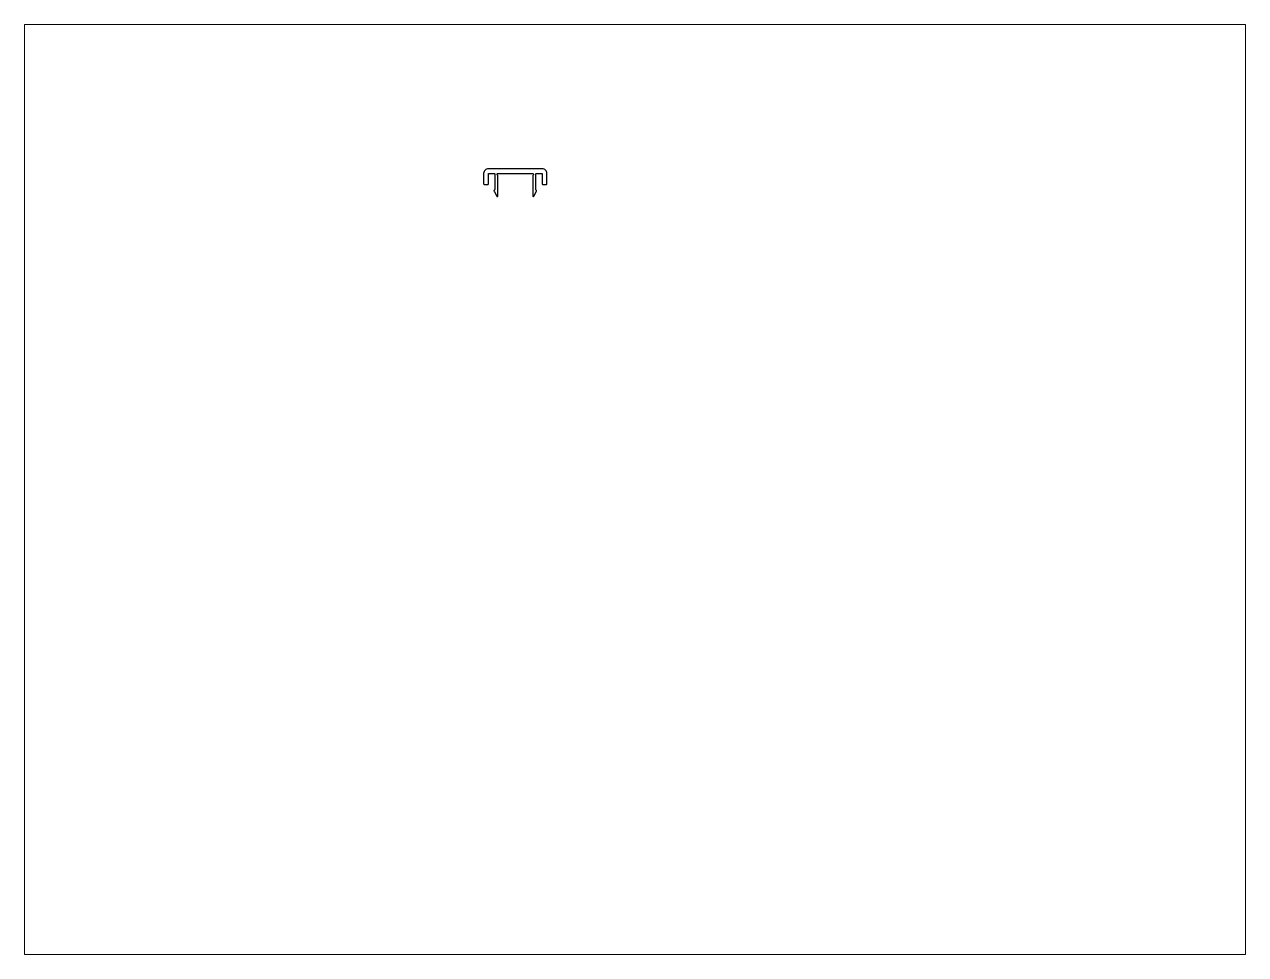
# Paper-space layout 'Layout1' of a CAD drawing. Extents: x 27 to 240, y 20 to 183.
# The model-space entities are those that its viewports show. They can reach past a viewport. Long polylines and large blocks are cut down to what shows.
import ezdxf

# ---------------------------------------------------------------- set-up
doc = ezdxf.new("R2010")
doc.units = 0
doc.header["$LTSCALE"] = 15
doc.layers.get('0').update_dxf_attribs({"linetype": 'CONTINUOUS'})

msp = doc.modelspace()

# ---------------------------------------------------------------- linework, layer by layer
at = {"ltscale": 0.05}
msp.add_lwpolyline([(144.2, 226.87), (144.2, 229.97, -0.414214), (144.4, 230.17), (146, 230.17, -0.414214), (146.2, 229.97), (146.2, 225.04, -0.302575), (146.08, 224.86, 0.441153), (145.98, 224.58), (146.82, 222.98, 0.78212), (147.2, 223.07), (147.2, 229.42, 0.298217), (147.08, 229.6, -0.812836), (147.2, 230.17), (158.2, 230.17, -0.812836), (158.32, 229.6, 0.298217), (158.2, 229.42), (158.2, 223.07, 0.78212), (158.58, 222.98), (159.42, 224.58, 0.441153), (159.32, 224.86, -0.302575), (159.2, 225.04), (159.2, 229.97, -0.414214), (159.4, 230.17), (161, 230.17, -0.414214), (161.2, 229.97), (161.2, 226.87, 0.414214), (161.4, 226.67), (162.5, 226.67, 0.414214), (162.7, 226.87), (162.7, 230.17, 0.414214), (161.2, 231.67), (144.2, 231.67, 0.414214), (142.7, 230.17), (142.7, 226.87, 0.414214), (142.9, 226.67), (144, 226.67, 0.414214)], format="xyb", close=True, dxfattribs=at)

psp = doc.layouts.get("Layout1")

# ---------------------------------------------------------------- viewports
at = {"layer": '0', "color": 0, "linetype": 'BYBLOCK', "ltscale": 0.05}
psp.add_viewport(center=(133.35, 101.6), size=(213.36, 162.56), view_center_point=(190.51, 130.3), view_height=293.8955, dxfattribs=at)

doc.saveas('drawing.dxf')
